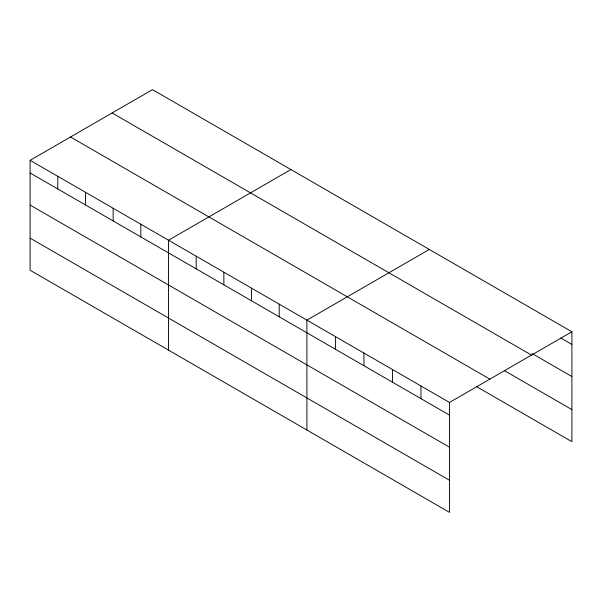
<?xml version="1.0" encoding="UTF-8"?>
<svg xmlns="http://www.w3.org/2000/svg" width="602" height="602" viewBox="0 0 602 602"><rect width="100%" height="100%" fill="white"/><g stroke="black" fill="none" stroke-linecap="round" stroke-linejoin="round"><path stroke-width="0.9" d="M449.491 447.203L449.491 402.452L30.1 160.32L30.1 270.223L449.491 512.355L449.491 447.203L30.1 205.071M476.837 386.8L571.9 441.68L571.9 331.777L152.509 89.645L30.1 160.32M290.909 169.546L168.5 240.221L168.5 350.123M429.309 249.454L306.9 320.129L306.9 430.031M449.491 402.452L571.9 331.777M560.808 338.038L571.9 344.442M532.288 353.66L571.9 376.528M112.115 112.965L531.506 355.097M504.566 370.719L571.9 409.593M70.494 136.993L489.885 379.132M30.1 172.977L449.491 415.109M30.1 238.129L449.491 480.261M420.971 385.987L420.971 398.644M392.451 369.523L392.451 382.18M363.939 353.058L363.939 365.715M335.419 336.593L335.419 349.25M279.215 304.145L279.215 316.802M251.538 288.162L251.538 300.827M223.861 272.179L223.861 284.844M196.177 256.204L196.177 268.861M140.823 224.237L140.823 236.902M113.138 208.262L113.138 220.919M85.461 192.279L85.461 204.936M57.777 176.296L57.777 188.96"/></g></svg>
